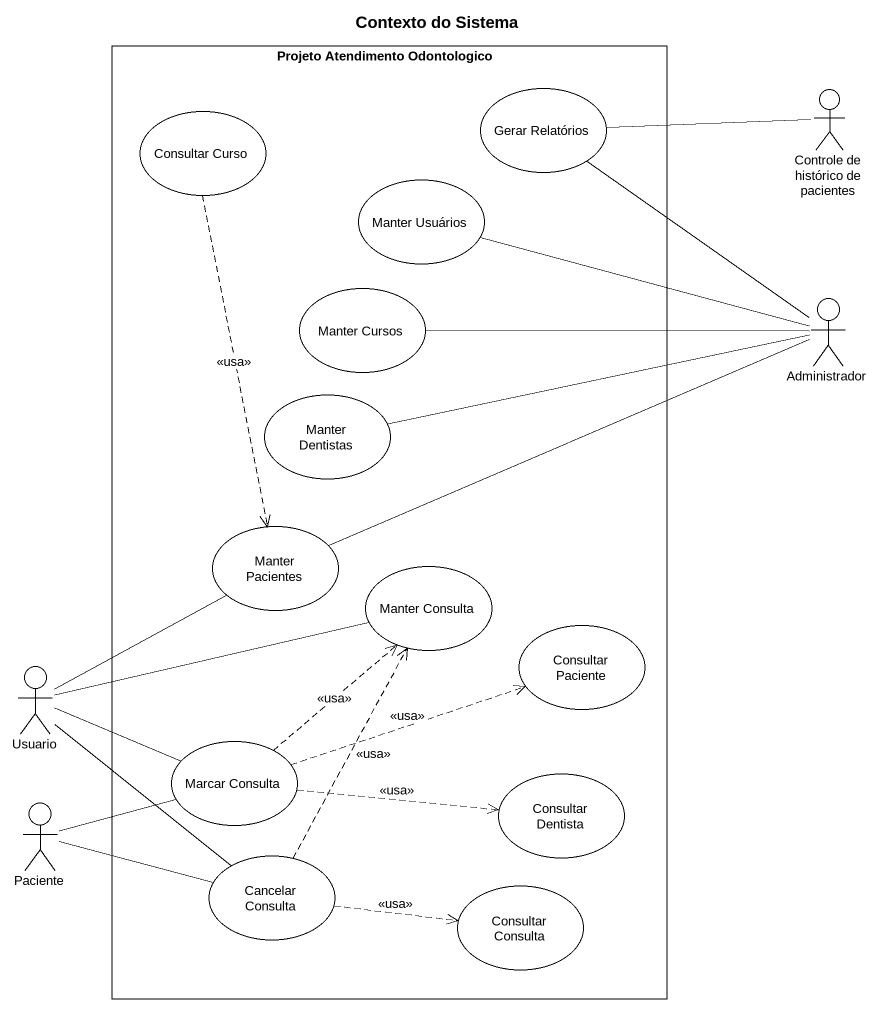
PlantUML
@startuml
title Contexto do Sistema
rectangle "Projeto Atendimento Odontologico" as Projeto_Atendimento {
  usecase "Consultar Curso" as Consultar_Curso
  usecase "Gerar Relatórios" as Gerar_Relatórios
  usecase "Manter Usuários" as Manter_Usuários
  usecase "Manter Cursos" as Manter_Cursos
  usecase "Manter Dentistas" as Manter_Dentistas
  usecase "Manter Pacientes" as Manter_Pacientes
  usecase "Manter Consulta" as Manter_Consulta
  usecase "Consultar Paciente" as Consultar_Paciente
  usecase "Marcar Consulta" as Marcar_Consulta
  usecase "Consultar Dentista" as Consultar_Dentista
  usecase "Cancelar Consulta" as Cancelar_Consulta
  usecase "Consultar Consulta" as Consultar_Consulta
}
actor "Controle de histórico de pacientes" as Controle_de_histórico_de
actor Administrador
actor Usuario
actor Paciente
Consultar_Curso ..> Manter_Pacientes : <<usa>>
Controle_de_histórico_de -left- Gerar_Relatórios
Administrador -up- Gerar_Relatórios
Administrador -left- Manter_Usuários
Administrador -left- Manter_Cursos
Administrador -left- Manter_Dentistas
Administrador -left- Manter_Pacientes
Usuario -up- Manter_Pacientes
Usuario -right- Manter_Consulta
Usuario -right- Marcar_Consulta
Usuario -- Cancelar_Consulta
Marcar_Consulta .up.> Manter_Consulta : <<usa>>
Marcar_Consulta .right.> Consultar_Paciente : <<usa>>
Marcar_Consulta .right.> Consultar_Dentista : <<usa>>
Paciente -right- Marcar_Consulta
Paciente -right- Cancelar_Consulta
Cancelar_Consulta .up.> Manter_Consulta : <<usa>>
Cancelar_Consulta .right.> Consultar_Consulta : <<usa>>
@enduml
